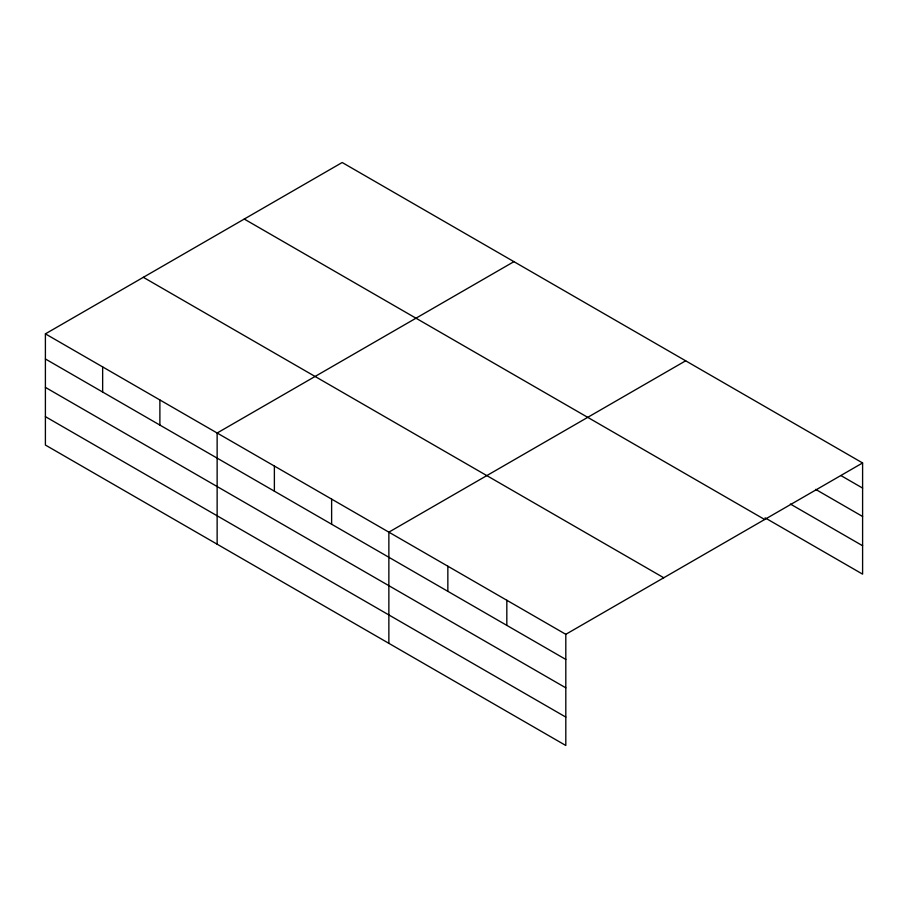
<?xml version="1.0" encoding="UTF-8"?>
<svg xmlns="http://www.w3.org/2000/svg" width="908" height="908" viewBox="0 0 908 908"><rect width="100%" height="100%" fill="white"/><g stroke="black" fill="none" stroke-linecap="round" stroke-linejoin="round"><path stroke-width="1.36" d="M45.4 333.86L565.809 634.317L565.809 745.491L45.4 445.045L45.4 333.86L342.191 162.509L862.6 462.955L862.6 574.14L765.104 517.855M513.928 261.652L217.137 433.014L217.137 544.187M685.665 360.805L388.862 532.156L388.862 643.341M565.809 634.317L862.6 462.955M840.933 475.576L862.6 488.084M815.656 489.378L862.6 516.482M790.38 504.042L862.6 545.742M244.252 219.055L764.661 519.501M143.339 277.315L663.748 577.76M45.4 358.978L565.809 659.435M45.4 387.387L565.809 687.833M45.4 416.647L565.809 717.093M506.823 600.256L506.823 625.385M447.848 566.206L447.848 591.335M331.624 499.105L331.624 524.234M274.375 466.065L274.375 491.183M159.887 399.963L159.887 425.08M102.649 366.911L102.649 392.029"/></g></svg>
